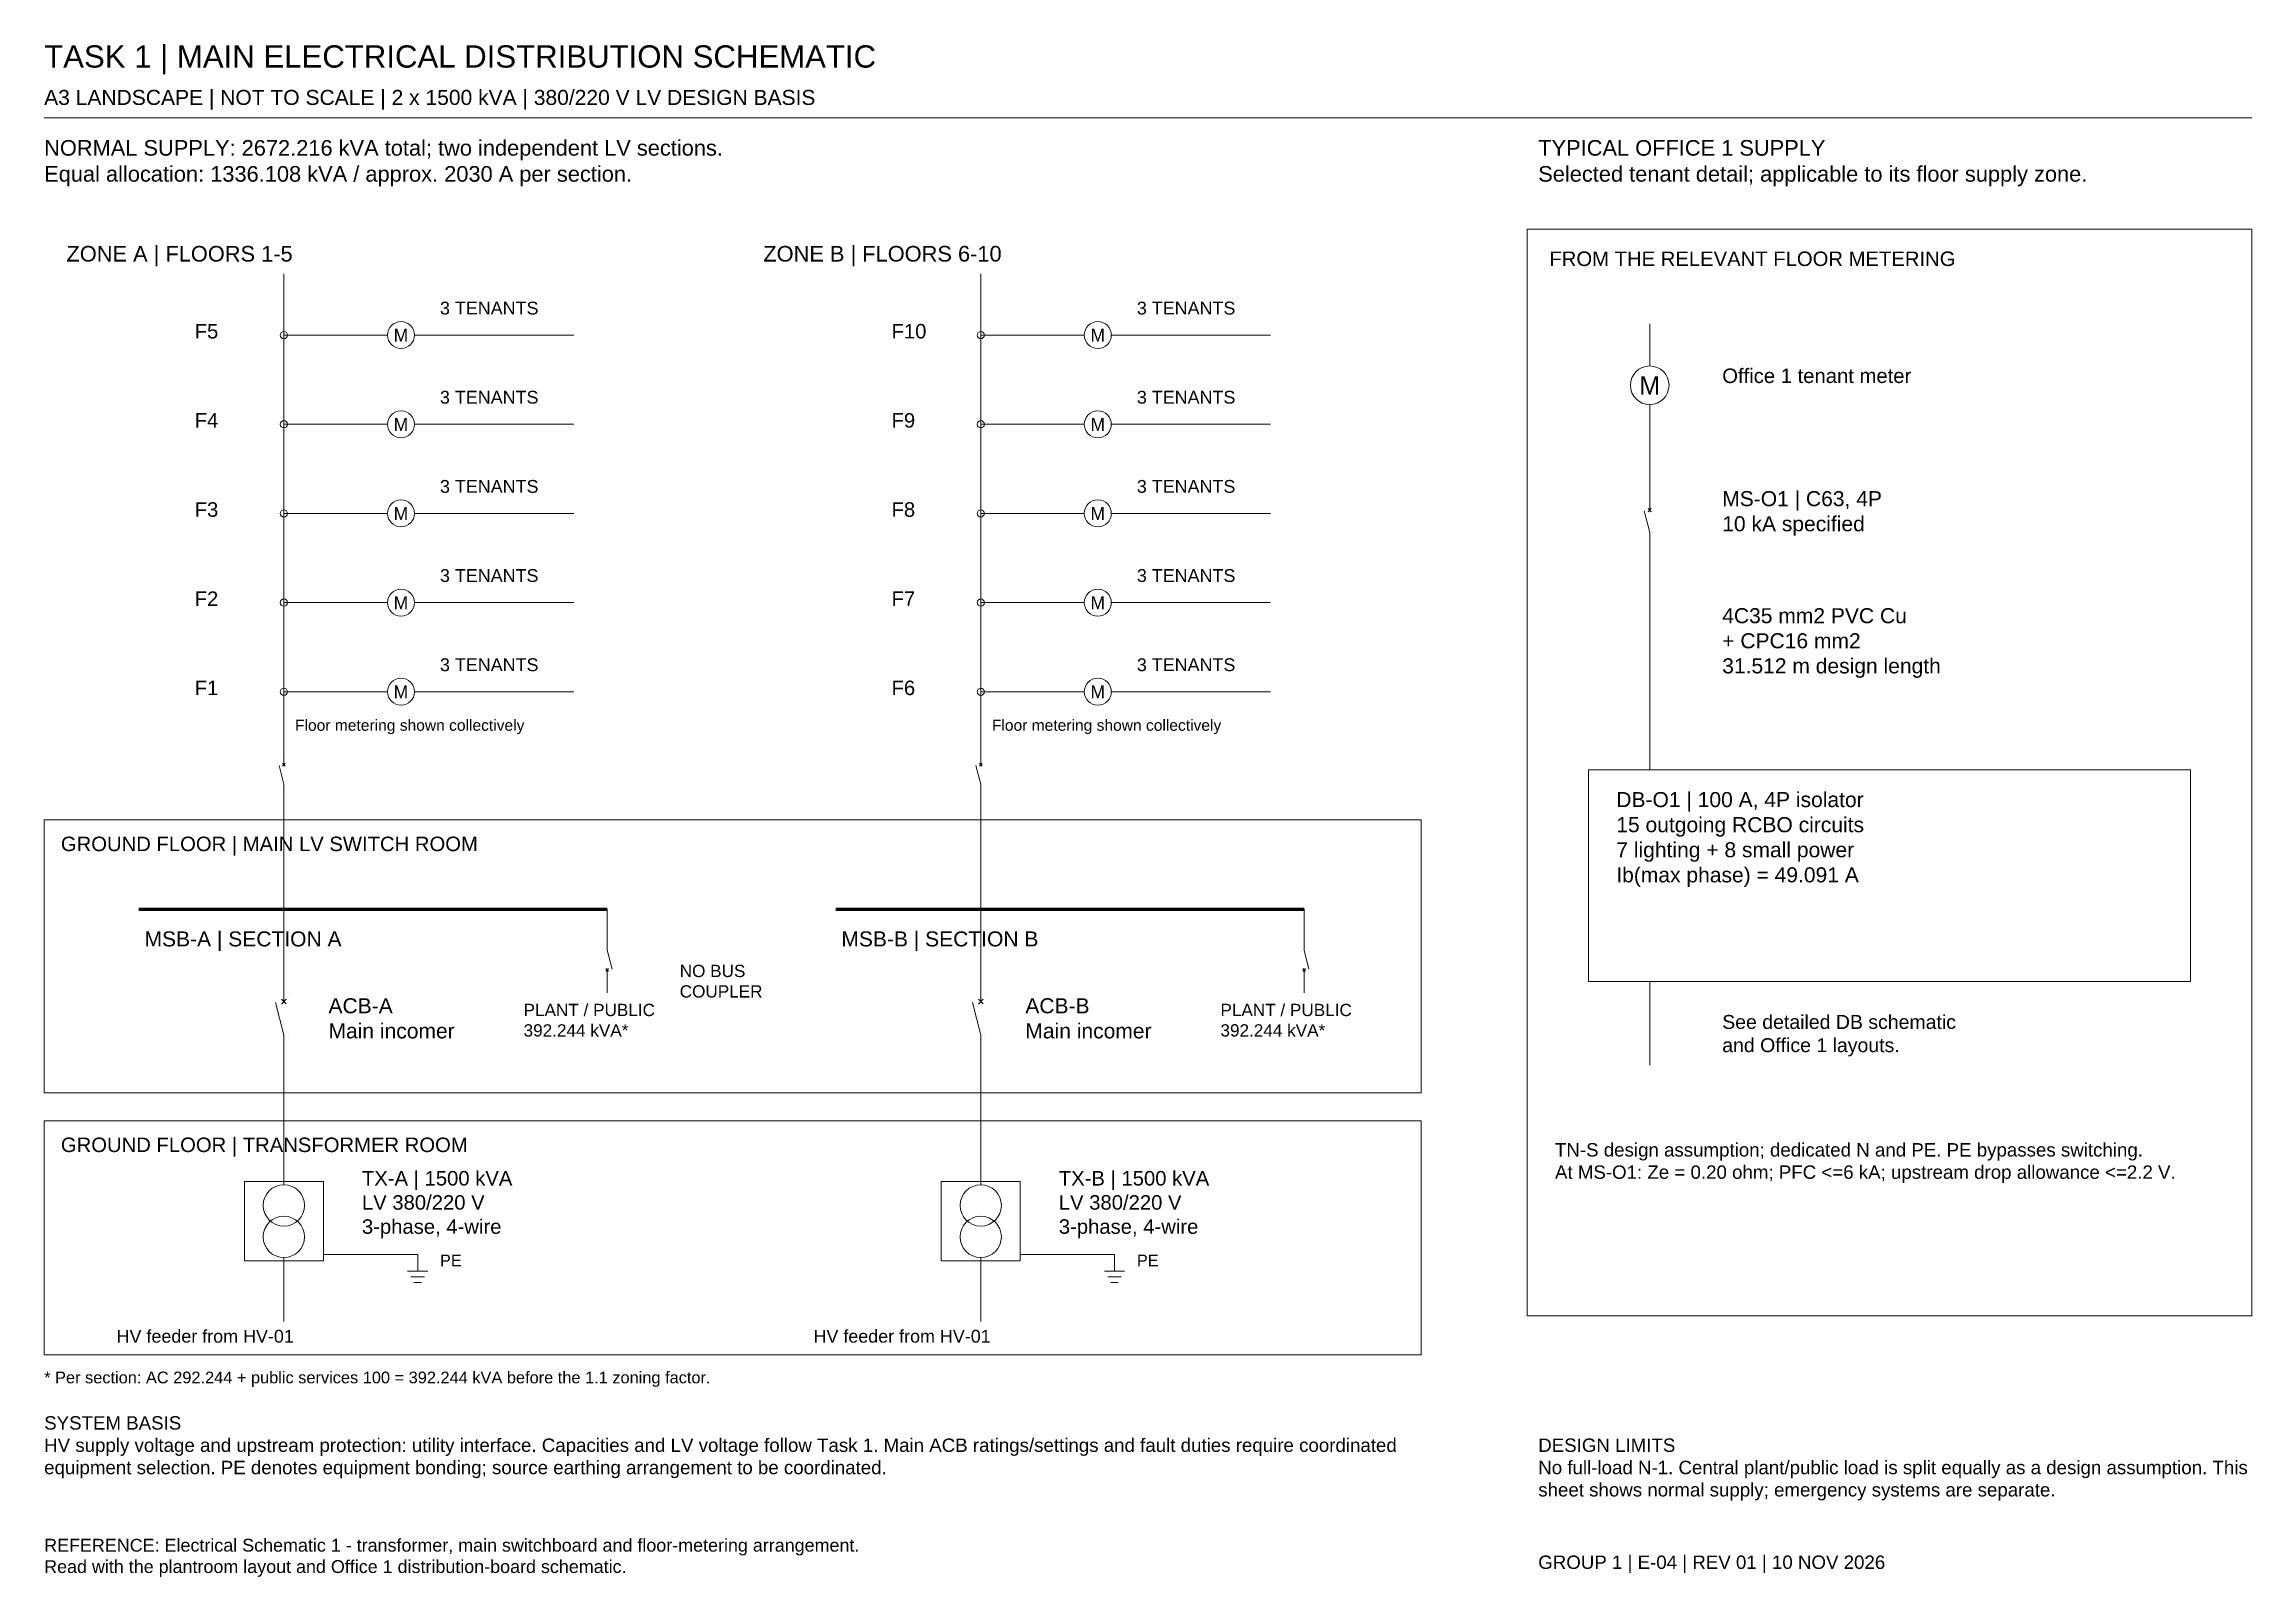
# Paper-space layout 'TASK1-MAIN-SCHEMATIC' of a CAD drawing. Header units: millimetres. Extents: x 12 to 408, y 10 to 285.
import ezdxf
from ezdxf.enums import TextEntityAlignment as Align

# ---------------------------------------------------------------- set-up
doc = ezdxf.new("R2010")
doc.units = ezdxf.units.MM
doc.layers.get('0').update_dxf_attribs({"lineweight": 9})
for name, color, linetype, lineweight in [('E-REV-EQUIPMENT', 7, 'Continuous', 30), ('E-REV-SLD', 7, 'Continuous', 30), ('E-REV-TEXT', 7, 'Continuous', 18)]:
    doc.layers.add(name, color=color, linetype=linetype, lineweight=lineweight)
doc.styles.add('T1-Arial', font='arial.ttf')

# ---------------------------------------------------------------- blocks, each defined once
blk = doc.blocks.new('AECBS_UK_E_transfmr')
at = {"color": 0, "linetype": 'ByBlock', "lineweight": -2}
blk.add_lwpolyline([(-0.417, 0.417), (0.417, 0.417), (0.417, -0.417), (-0.417, -0.417)], close=True, dxfattribs=at)
for centre in [(-0.166, 0), (0.166, 0)]:
    blk.add_circle(centre, 0.218, dxfattribs=at)
blk = doc.blocks.new('AECBS_UK_E_Circuitb')
at = {"color": 0, "linetype": 'ByBlock', "lineweight": -2}
for p, q in [((0, 0), (0, 0)), ((0, 0), (0.397, 0)), ((0.397, 0), (1.369, 0.246)), ((1.325, 0.07), (1.47, -0.07)), ((1.47, 0.07), (1.329, -0.07)), ((1.397, 0), (1.92, 0)), ((1.6, 0), (1.6, 0)), ((0.397, -0.125), (0.397, -0.125)), ((1.647, -0.125), (1.647, -0.125))]:
    blk.add_line(p, q, dxfattribs=at)
blk = doc.blocks.new('AECBS_UK_E_gnd')
at = {"color": 0, "linetype": 'ByBlock', "lineweight": -2}
for p, q in [((0.3, 0), (-0.3, 0)), ((0.2, -0.167), (-0.2, -0.167)), ((0.113, -0.333), (-0.113, -0.333))]:
    blk.add_line(p, q, dxfattribs=at)
blk = doc.blocks.new('AECBS_UK_E_Meter')
at = {"color": 0, "linetype": 'ByBlock', "lineweight": -2}
blk.add_circle((0, 0), 0.346, dxfattribs=at)
blk.add_text('M', height=0.332, dxfattribs=at).set_placement((-0.001, -0.004), align=Align.MIDDLE)

psp = doc.layouts.new('TASK1-MAIN-SCHEMATIC')

# ---------------------------------------------------------------- linework, layer by layer
at = {"layer": 'E-REV-EQUIPMENT', "lineweight": 15}
psp.add_line((12, 272), (408, 272), dxfattribs=at)
for points in [[(278, 57), (408, 57), (408, 252), (278, 252)], [(289, 117), (397, 117), (397, 155), (289, 155)], [(12, 97), (259, 97), (259, 146), (12, 146)], [(12, 50), (259, 50), (259, 92), (12, 92)]]:
    psp.add_lwpolyline(points, close=True, dxfattribs=at)
at = {"layer": 'E-REV-SLD', "lineweight": 15}
for p, q in [((55, 157.72), (55, 244)), ((180, 157.72), (180, 244)), ((300, 235), (300, 227.46)), ((55, 233), (73.58, 233)), ((78.42, 233), (107, 233)), ((180, 233), (198.58, 233)), ((203.42, 233), (232, 233)), ((300, 220.54), (300, 203.68)), ((55, 217), (73.58, 217)), ((78.42, 217), (107, 217)), ((180, 217), (198.58, 217)), ((203.42, 217), (232, 217)), ((55, 201), (73.58, 201)), ((78.42, 201), (107, 201)), ((180, 201), (198.58, 201)), ((203.42, 201), (232, 201)), ((300, 196), (300, 155)), ((55, 185), (73.58, 185)), ((78.42, 185), (107, 185)), ((180, 185), (198.58, 185)), ((203.42, 185), (232, 185)), ((55, 169), (73.58, 169)), ((78.42, 169), (107, 169)), ((180, 169), (198.58, 169)), ((203.42, 169), (232, 169)), ((55, 130), (55, 151)), ((180, 130), (180, 151)), ((55, 116.52), (55, 130)), ((113, 130), (113, 124)), ((180, 116.52), (180, 130)), ((238, 130), (238, 124)), ((113, 117.28), (113, 115)), ((238, 117.28), (238, 115)), ((300, 117), (300, 102)), ((55, 80.52), (55, 105)), ((180, 80.52), (180, 105)), ((55, 67.48), (55, 56)), ((62.08, 68), (79, 68)), ((79, 68), (79, 65)), ((180, 67.48), (180, 56)), ((187.08, 68), (204, 68)), ((204, 68), (204, 65))]:
    psp.add_line(p, q, dxfattribs=at)
at = {"layer": 'E-REV-SLD', "lineweight": 60}
for p, q in [((29, 130), (113, 130)), ((154, 130), (238, 130))]:
    psp.add_line(p, q, dxfattribs=at)
at = {"layer": 'E-REV-SLD', "lineweight": 15}
for centre in [(55, 233), (180, 233), (55, 217), (180, 217), (55, 201), (180, 201), (55, 185), (180, 185), (55, 169), (180, 169)]:
    psp.add_circle(centre, 0.65, dxfattribs=at)

# ---------------------------------------------------------------- block references
for name, p, xscale, yscale, zscale in [('AECBS_UK_E_Meter', (76, 233), 7, 7, 7), ('AECBS_UK_E_Meter', (201, 233), 7, 7, 7), ('AECBS_UK_E_Meter', (300, 224), 10, 10, 10), ('AECBS_UK_E_Meter', (76, 217), 7, 7, 7), ('AECBS_UK_E_Meter', (201, 217), 7, 7, 7), ('AECBS_UK_E_Meter', (76, 201), 7, 7, 7), ('AECBS_UK_E_Meter', (201, 201), 7, 7, 7), ('AECBS_UK_E_Meter', (76, 185), 7, 7, 7), ('AECBS_UK_E_Meter', (201, 185), 7, 7, 7), ('AECBS_UK_E_Meter', (76, 169), 7, 7, 7), ('AECBS_UK_E_Meter', (201, 169), 7, 7, 7), ('AECBS_UK_E_gnd', (79, 65), 6, 6, 6), ('AECBS_UK_E_gnd', (204, 65), 6, 6, 6)]:
    psp.add_blockref(name, p, dxfattribs=dict(at, xscale=xscale, yscale=yscale, zscale=zscale))
for name, p, xscale, yscale, zscale, rotation in [('AECBS_UK_E_Circuitb', (300, 196), 4, 4, 4, 90), ('AECBS_UK_E_Circuitb', (55, 151), 3.5, 3.5, 3.5, 90), ('AECBS_UK_E_Circuitb', (180, 151), 3.5, 3.5, 3.5, 90), ('AECBS_UK_E_Circuitb', (113, 124), 3.5, 3.5, 3.5, 270), ('AECBS_UK_E_Circuitb', (238, 124), 3.5, 3.5, 3.5, 270), ('AECBS_UK_E_Circuitb', (55, 105), 6, 6, 6, 90), ('AECBS_UK_E_Circuitb', (180, 105), 6, 6, 6, 90), ('AECBS_UK_E_transfmr', (55, 74), 17, 17, 17, 90), ('AECBS_UK_E_transfmr', (180, 74), 17, 17, 17, 90)]:
    psp.add_blockref(name, p, dxfattribs=dict(at, xscale=xscale, yscale=yscale, zscale=zscale, rotation=rotation))

# ---------------------------------------------------------------- texts
at = {"layer": 'E-REV-TEXT', "lineweight": 15, "attachment_point": 1, "style": 'T1-Arial'}
for s, insert, char_height, width in [('TASK 1 | MAIN ELECTRICAL DISTRIBUTION SCHEMATIC', (12, 285), 4, 395), ('A3 LANDSCAPE | NOT TO SCALE | 2 x 1500 kVA | 380/220 V LV DESIGN BASIS', (12, 277), 2.7, 395), ('NORMAL SUPPLY: 2672.216 kVA total; two independent LV sections.\\PEqual allocation: 1336.108 kVA / approx. 2030 A per section.', (12, 268), 2.8, 245), ('TYPICAL OFFICE 1 SUPPLY\\PSelected tenant detail; applicable to its floor supply zone.', (280, 268), 2.8, 128), ('ZONE A | FLOORS 1-5', (16, 249), 2.8, 120), ('ZONE B | FLOORS 6-10', (141, 249), 2.8, 120), ('FROM THE RELEVANT FLOOR METERING', (282, 248), 2.6, 122), ('3 TENANTS', (83, 239), 2.3, 48), ('3 TENANTS', (208, 239), 2.3, 48), ('F5', (39, 235), 2.6, 15), ('F10', (164, 235), 2.6, 15), ('Office 1 tenant meter', (313, 227), 2.6, 87), ('3 TENANTS', (83, 223), 2.3, 48), ('3 TENANTS', (208, 223), 2.3, 48), ('F4', (39, 219), 2.6, 15), ('F9', (164, 219), 2.6, 15), ('3 TENANTS', (83, 207), 2.3, 48), ('3 TENANTS', (208, 207), 2.3, 48), ('F3', (39, 203), 2.6, 15), ('F8', (164, 203), 2.6, 15), ('MS-O1 | C63, 4P\\P10 kA specified', (313, 205), 2.7, 88), ('3 TENANTS', (83, 191), 2.3, 48), ('3 TENANTS', (208, 191), 2.3, 48), ('F2', (39, 187), 2.6, 15), ('F7', (164, 187), 2.6, 15), ('4C35 mm2 PVC Cu\\P+ CPC16 mm2\\P31.512 m design length', (313, 184), 2.7, 88), ('3 TENANTS', (83, 175), 2.3, 48), ('3 TENANTS', (208, 175), 2.3, 48), ('F1', (39, 171), 2.6, 15), ('F6', (164, 171), 2.6, 15), ('Floor metering shown collectively', (57, 164), 2, 87), ('Floor metering shown collectively', (182, 164), 2, 87), ('DB-O1 | 100 A, 4P isolator\\P15 outgoing RCBO circuits\\P7 lighting + 8 small power\\PIb(max phase) = 49.091 A', (294, 151), 2.7, 99), ('GROUND FLOOR | MAIN LV SWITCH ROOM', (15, 143), 2.6, 230), ('MSB-A | SECTION A', (30, 126), 2.7, 90), ('MSB-B | SECTION B', (155, 126), 2.7, 90), ('NO BUS\\PCOUPLER', (126, 120), 2.2, 23), ('ACB-A\\PMain incomer', (63, 114), 2.7, 43), ('PLANT / PUBLIC\\P392.244 kVA*', (98, 113), 2.2, 34), ('ACB-B\\PMain incomer', (188, 114), 2.7, 43), ('PLANT / PUBLIC\\P392.244 kVA*', (223, 113), 2.2, 34), ('See detailed DB schematic\\Pand Office 1 layouts.', (313, 111), 2.5, 84), ('GROUND FLOOR | TRANSFORMER ROOM', (15, 89), 2.6, 230), ('TN-S design assumption; dedicated N and PE. PE bypasses switching.\\PAt MS-O1: Ze = 0.20 ohm; PFC <=6 kA; upstream drop allowance <=2.2 V.', (283, 88), 2.4, 120), ('TX-A | 1500 kVA\\PLV 380/220 V\\P3-phase, 4-wire', (69, 83), 2.6, 67), ('TX-B | 1500 kVA\\PLV 380/220 V\\P3-phase, 4-wire', (194, 83), 2.6, 67), ('PE', (83, 68), 2.1, 45), ('PE', (208, 68), 2.1, 45), ('HV feeder from HV-01', (25, 54.5), 2.3, 93), ('HV feeder from HV-01', (150, 54.5), 2.3, 93), ('* Per section: AC 292.244 + public services 100 = 392.244 kVA before the 1.1 zoning factor.', (12, 47), 2.1, 247), ('SYSTEM BASIS\\PHV supply voltage and upstream protection: utility interface. Capacities and LV voltage follow Task 1. Main ACB ratings/settings and fault duties require coordinated equipment selection. PE denotes equipment bonding; source earthing arrangement to be coordinated.', (12, 39), 2.4, 247), ('DESIGN LIMITS\\PNo full-load N-1. Central plant/public load is split equally as a design assumption. This sheet shows normal supply; emergency systems are separate.', (280, 35), 2.4, 128), ('REFERENCE: Electrical Schematic 1 - transformer, main switchboard and floor-metering arrangement.\\PRead with the plantroom layout and Office 1 distribution-board schematic.', (12, 17), 2.3, 247), ('GROUP 1 | E-04 | REV 01 | 10 NOV 2026', (280, 14), 2.4, 128)]:
    psp.add_mtext(s, dxfattribs=dict(at, insert=insert, char_height=char_height, width=width))

doc.saveas('drawing.dxf')
